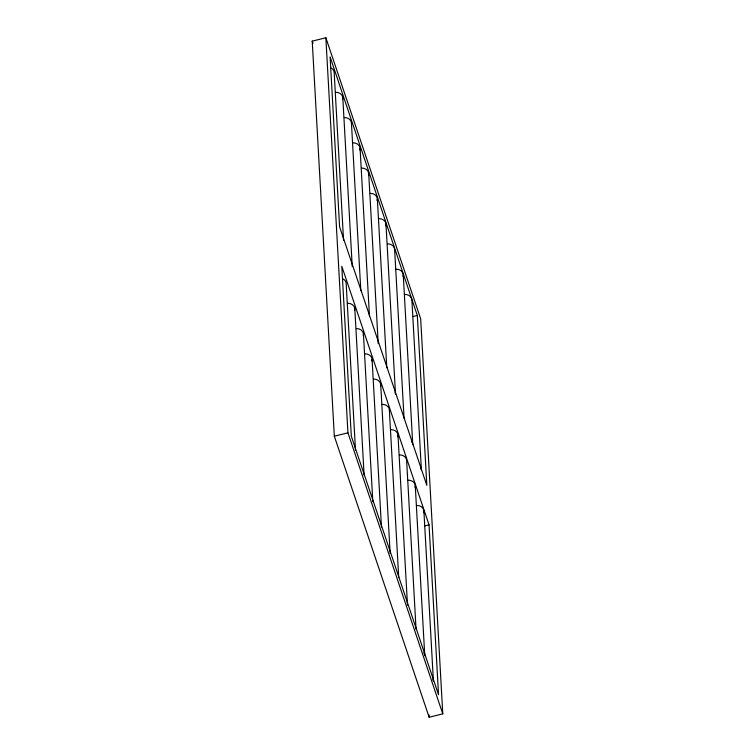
<?xml version="1.0" encoding="UTF-8"?>
<svg xmlns="http://www.w3.org/2000/svg" width="755" height="755" viewBox="0 0 755 755"><rect width="100%" height="100%" fill="white"/><g stroke="black" fill="none" stroke-linecap="round" stroke-linejoin="round"><path stroke-width="1.13" d="M312.23 41.138L325.858 37.75L420.677 318.799L442.77 713.862L429.142 717.25L334.323 436.201L312.23 41.138L312.985 43.365M412.787 316.59L417.326 315.458L330.095 56.889L339.59 226.774L426.83 485.342L417.326 315.458M334.323 436.201L347.942 432.813L325.858 37.75M424.489 525.971L429.038 524.848L341.798 266.279L351.301 436.154L438.532 694.723L429.038 524.848M347.942 432.813L442.77 713.862M423.904 511.116L433.398 681.001A7.078 5.87 -3.2 0 0 433.143 679.481M429.01 714.9L429.142 717.25M415.269 485.852L424.763 655.727M403.264 274.839L412.759 444.714M416.062 629.283L406.634 460.578A7.078 5.87 -3.2 0 0 399.489 454.897M404.057 418.279L394.629 249.575A7.078 5.87 -3.2 0 0 387.485 243.884M397.998 435.314L407.492 605.189M385.994 224.301L395.488 394.176A7.078 5.87 -3.2 0 0 395.233 392.666M398.725 577.575L389.363 410.041A7.078 5.87 -3.2 0 0 382.219 404.359M377.358 199.037L386.786 367.742M380.728 384.776L390.156 553.481M368.723 173.763L378.217 343.638M372.092 359.503L381.454 527.037M360.088 148.49L369.45 316.024M363.457 334.238L372.819 501.764M360.815 290.76L351.452 123.225A7.078 5.87 -3.2 0 0 344.308 117.535M354.822 308.965L364.118 475.329M342.817 97.952L352.245 266.657M355.482 450.055L346.186 283.691A7.078 5.87 -3.2 0 0 342.591 278.699M343.544 240.222L334.182 72.688A7.078 5.87 -3.2 0 0 330.586 67.695M416.76 505.435A7.078 5.87 -3.2 0 1 423.678 512.645M390.854 429.623A7.078 5.87 -3.2 0 1 397.772 436.834M356.313 328.548A7.078 5.87 -3.2 0 1 363.231 335.758M347.677 303.274A7.078 5.87 -3.2 0 1 354.595 310.494M373.583 379.086A7.078 5.87 -3.2 0 1 380.501 386.296M364.948 353.812A7.078 5.87 -3.2 0 1 371.866 361.032M423.781 652.82A7.078 5.87 -3.2 0 1 424.508 654.217M408.125 480.161A7.078 5.87 -3.2 0 1 415.042 487.371M335.673 92.27A7.078 5.87 -3.2 0 1 342.591 99.481M352.944 142.808A7.078 5.87 -3.2 0 1 359.861 150.019M361.579 168.072A7.078 5.87 -3.2 0 1 368.497 175.292M370.214 193.346A7.078 5.87 -3.2 0 1 377.132 200.556M378.85 218.61A7.078 5.87 -3.2 0 1 385.767 225.83M411.777 441.807A7.078 5.87 -3.2 0 1 412.504 443.204M396.12 269.157A7.078 5.87 -3.2 0 1 403.038 276.368M420.412 467.081A7.078 5.87 -3.2 0 1 421.394 469.988L411.9 300.113A7.078 5.87 -3.2 0 0 404.755 294.422"/></g></svg>
